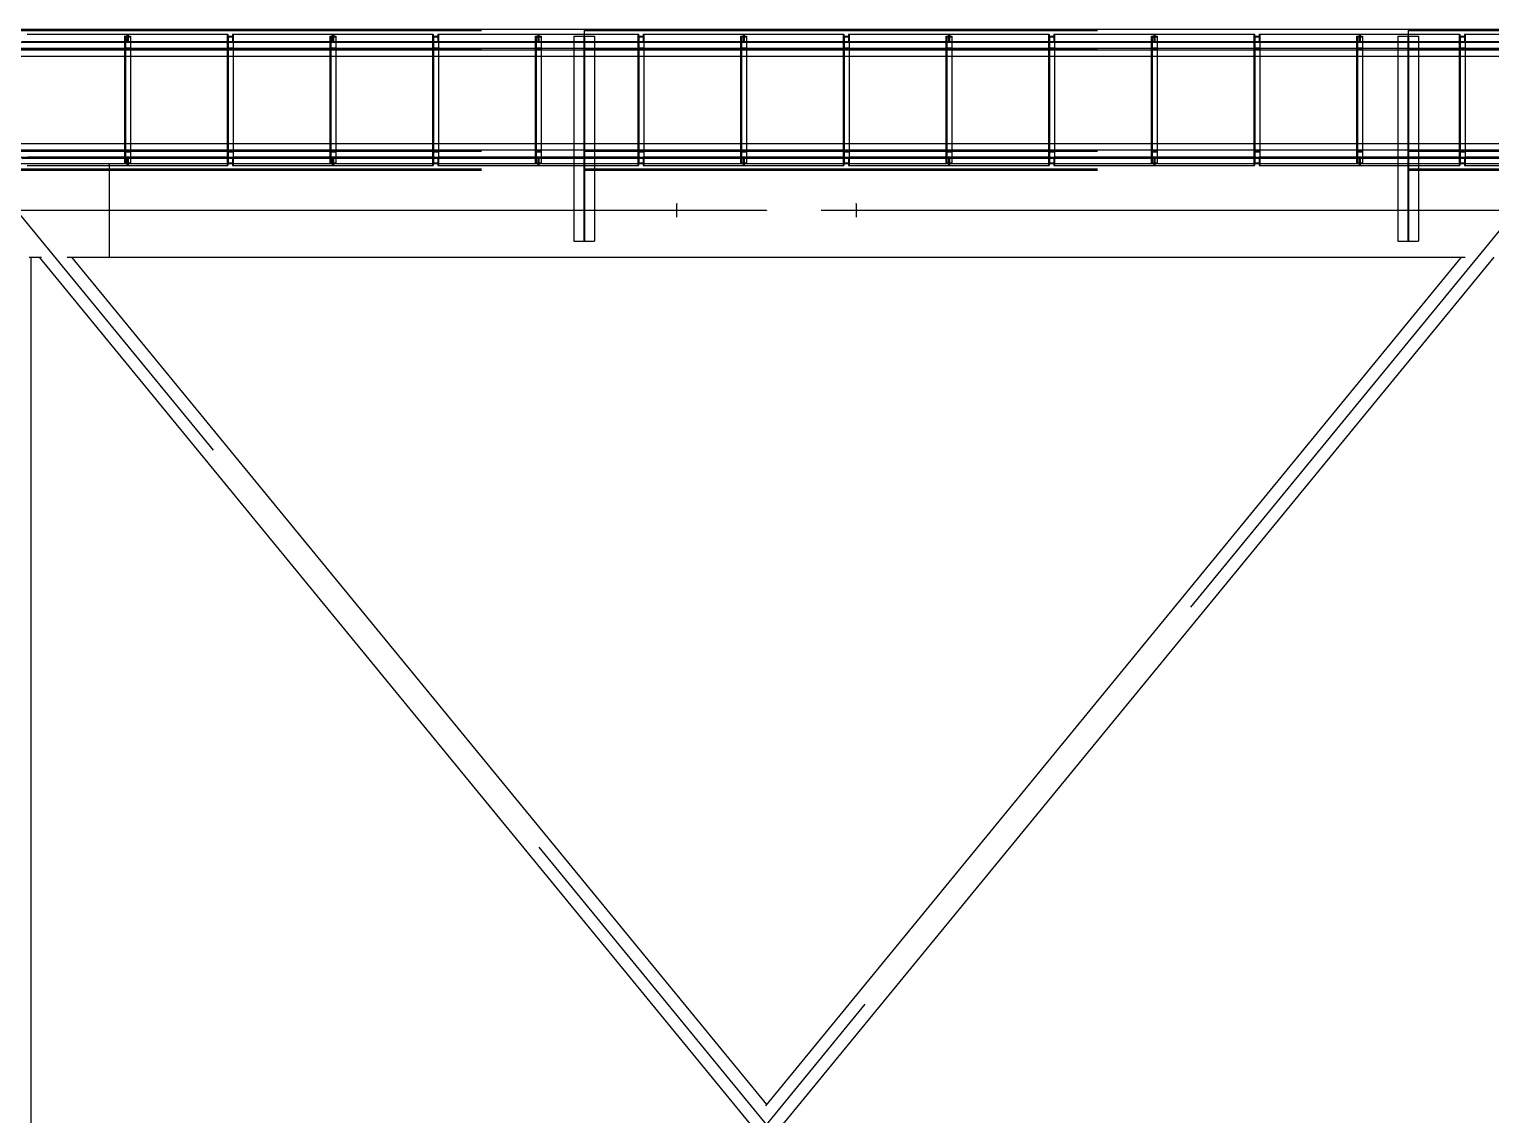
# Model space of a CAD drawing. Header units: millimetres. Extents: x 150209.93 to 150215.05, y 136675.65 to 136679.93.
# Drawn here: x 150212.9678 to 150213.2525, y 136676.6346 to 136676.846 of the extents above; entities that cross this region are included whole.
import ezdxf

# ---------------------------------------------------------------- set-up
doc = ezdxf.new("R2010")
doc.units = ezdxf.units.MM
doc.header["$LTSCALE"] = 0.25
for name, pattern in [('CENTER', [50.8, 31.75, -6.35, 6.35, -6.35]), ('XKITLINE00', [0]), ('XKITLINE02', [4, 2, -2]), ('XKITLINE03', [6, 3, -1, 1, -1])]:
    doc.linetypes.add(name, pattern=pattern)

# ---------------------------------------------------------------- blocks, each defined once
blk = doc.blocks.new('çatıı')
at = {"color": 7, "linetype": 'XKITLINE00'}
for p, q in [((20137.5, 6076.7), (20737.5, 6076.7)), ((20737.5, 6076.7), (20737.5, 6056.7)), ((20737.5, 6076.7), (21540, 6076.7)), ((20737.5, 6076.7), (20737.5, 6056.7)), ((21540, 6076.7), (21540, 6056.7)), ((21540, 6076.7), (21540, 6056.7)), ((21540, 6076.7), (22140, 6076.7)), ((20137.5, 6056.7), (20737.5, 6056.7)), ((20137.5, 6050.5), (20737.5, 6050.5)), ((20290, 6050.5), (20290, 5965.5)), ((20295.5, 6050.5), (20295.5, 5965.5)), ((20390, 6050.5), (20390, 5965.5)), ((20395.5, 6050.5), (20395.5, 5965.5)), ((20490, 6050.5), (20490, 5965.5)), ((20495.5, 6050.5), (20495.5, 5965.5)), ((20590, 6050.5), (20590, 5965.5)), ((20595.5, 6050.5), (20595.5, 5965.5)), ((20690, 6050.5), (20690, 5965.5)), ((20695.5, 6050.5), (20695.5, 5965.5)), ((20727.5, 6050.5), (20727.5, 5965.5)), ((20737.5, 6056.7), (20737.5, 6050.5)), ((20737.5, 6056.7), (21540, 6056.7)), ((20737.5, 6056.7), (20737.5, 6050.5)), ((20737.5, 6050.5), (21540, 6050.5)), ((20747.5, 6050.5), (20747.5, 5965.5)), ((20790, 6050.5), (20790, 5965.5)), ((20795.5, 6050.5), (20795.5, 5965.5)), ((20890, 6050.5), (20890, 5965.5)), ((20895.5, 6050.5), (20895.5, 5965.5)), ((20990, 6050.5), (20990, 5965.5)), ((20995.5, 6050.5), (20995.5, 5965.5)), ((21090, 6050.5), (21090, 5965.5)), ((21095.5, 6050.5), (21095.5, 5965.5)), ((21190, 6050.5), (21190, 5965.5)), ((21195.5, 6050.5), (21195.5, 5965.5)), ((21290, 6050.5), (21290, 5965.5)), ((21295.5, 6050.5), (21295.5, 5965.5)), ((21390, 6050.5), (21390, 5965.5)), ((21395.5, 6050.5), (21395.5, 5965.5)), ((21490, 6050.5), (21490, 5965.5)), ((21495.5, 6050.5), (21495.5, 5965.5)), ((21530, 6050.5), (21530, 5965.5)), ((21540, 6056.7), (21540, 6050.5)), ((21540, 6056.7), (21540, 6050.5)), ((21540, 6056.7), (22140, 6056.7)), ((21540, 6050.5), (22140, 6050.5)), ((21550, 6050.5), (21550, 5965.5)), ((21590, 6050.5), (21590, 5965.5)), ((21595.5, 6050.5), (21595.5, 5965.5)), ((20137.5, 5965.5), (20737.5, 5965.5)), ((20737.5, 5965.5), (21540, 5965.5)), ((20737.5, 5965.5), (20737.5, 5959.3)), ((20737.5, 5965.5), (20737.5, 5959.3)), ((21540, 5965.5), (21540, 5959.3)), ((21540, 5965.5), (22140, 5965.5)), ((21540, 5965.5), (21540, 5959.3)), ((20137.5, 5959.3), (20737.5, 5959.3)), ((20737.5, 5959.3), (21540, 5959.3)), ((20737.5, 5959.3), (20737.5, 5946)), ((20737.5, 5959.3), (20737.5, 5946)), ((21540, 5959.3), (21540, 5946)), ((21540, 5959.3), (22140, 5959.3)), ((21540, 5959.3), (21540, 5946))]:
    blk.add_line(p, q, dxfattribs=at)
at = {"color": 116, "linetype": 'XKITLINE02', "true_color": 0x136734}
for p, q in [((20137.5, 6075.8), (20737.5, 6075.8)), ((20137.5, 6075.3), (20737.5, 6075.3)), ((20189.7, 6064.8), (20292.2, 6064.8)), ((20189.7, 6064), (20292.7, 6064)), ((20194.9, 6072), (20292.7, 6072)), ((20286.9, 6064.8), (20286.9, 6064)), ((20290, 6070), (20290, 5946)), ((20290, 6070), (20290, 6050.5)), ((20290, 6070), (20295.5, 6070)), ((20290, 6070), (20295.5, 6070)), ((20290, 6070), (20290, 6058)), ((20290, 6064), (20292.7, 6064)), ((20290.7, 6070), (20290.7, 5946)), ((20290.7, 6068.9), (20295.5, 6069.3)), ((20290.7, 6068.9), (20290.7, 6059)), ((20292.2, 6072), (20292.2, 6064.8)), ((20292.7, 6072), (20292.7, 6064)), ((20292.7, 6072), (20390.4, 6072)), ((20292.7, 6072), (20292.7, 6064)), ((20292.7, 6064), (20395.6, 6064)), ((20293.3, 6072), (20293.3, 6064.8)), ((20293.3, 6064.8), (20395.6, 6064.8)), ((20295.5, 6070), (20295.5, 5946)), ((20295.5, 6070), (20295.5, 6050.5)), ((20295.5, 6070), (20295.5, 6069.3)), ((20298.6, 6064.8), (20298.6, 6064)), ((20389.7, 6064.8), (20389.7, 6064)), ((20389.7, 6064.8), (20492.2, 6064.8)), ((20389.7, 6064), (20492.7, 6064)), ((20389.8, 6072), (20389.8, 6064)), ((20390, 6070), (20390, 5946)), ((20390, 6070), (20390, 6050.5)), ((20390, 6070), (20395.5, 6070)), ((20390, 6070), (20395.5, 6070)), ((20390, 6070), (20390, 6058)), ((20390.4, 6072), (20390.4, 6064.8)), ((20390.7, 6070), (20390.7, 5946)), ((20390.7, 6068.9), (20395.5, 6069.3)), ((20390.7, 6068.9), (20390.7, 6059)), ((20394.9, 6072), (20394.9, 6064.8)), ((20394.9, 6072), (20492.7, 6072)), ((20395.5, 6072), (20395.5, 6064)), ((20395.5, 6070), (20395.5, 5946)), ((20395.5, 6070), (20395.5, 6050.5)), ((20395.5, 6070), (20395.5, 6069.3)), ((20395.6, 6064.8), (20395.6, 6064)), ((20486.9, 6064.8), (20486.9, 6064)), ((20490, 6070), (20490, 5946)), ((20490, 6070), (20490, 6050.5)), ((20490, 6070), (20495.5, 6070)), ((20490, 6070), (20495.5, 6070)), ((20490, 6070), (20490, 6058)), ((20490, 6064), (20492.7, 6064)), ((20490.7, 6070), (20490.7, 5946)), ((20490.7, 6068.9), (20495.5, 6069.3)), ((20490.7, 6068.9), (20490.7, 6059)), ((20492.2, 6072), (20492.2, 6064.8)), ((20492.7, 6072), (20492.7, 6064)), ((20492.7, 6072), (20590.4, 6072)), ((20492.7, 6072), (20492.7, 6064)), ((20492.7, 6064), (20595.6, 6064)), ((20493.3, 6072), (20493.3, 6064.8)), ((20493.3, 6064.8), (20595.6, 6064.8)), ((20495.5, 6070), (20495.5, 5946)), ((20495.5, 6070), (20495.5, 6050.5)), ((20495.5, 6070), (20495.5, 6069.3)), ((20498.6, 6064.8), (20498.6, 6064)), ((20589.7, 6064.8), (20589.7, 6064)), ((20589.7, 6064.8), (20692.2, 6064.8)), ((20589.7, 6064), (20692.7, 6064)), ((20589.8, 6072), (20589.8, 6064)), ((20590, 6070), (20590, 5946)), ((20590, 6070), (20590, 6050.5)), ((20590, 6070), (20595.5, 6070)), ((20590, 6070), (20595.5, 6070)), ((20590, 6070), (20590, 6058)), ((20590.4, 6072), (20590.4, 6064.8)), ((20590.7, 6070), (20590.7, 5946)), ((20590.7, 6068.9), (20595.5, 6069.3)), ((20590.7, 6068.9), (20590.7, 6059)), ((20594.9, 6072), (20594.9, 6064.8)), ((20594.9, 6072), (20692.7, 6072)), ((20595.5, 6072), (20595.5, 6064)), ((20595.5, 6070), (20595.5, 5946)), ((20595.5, 6070), (20595.5, 6050.5)), ((20595.5, 6070), (20595.5, 6069.3)), ((20595.6, 6064.8), (20595.6, 6064)), ((20686.9, 6064.8), (20686.9, 6064)), ((20690, 6070), (20690, 5946)), ((20690, 6070), (20690, 6050.5)), ((20690, 6070), (20695.5, 6070)), ((20690, 6070), (20695.5, 6070)), ((20690, 6070), (20690, 6058)), ((20690, 6064), (20692.7, 6064)), ((20690.7, 6070), (20690.7, 5946)), ((20690.7, 6068.9), (20695.5, 6069.3)), ((20690.7, 6068.9), (20690.7, 6059)), ((20692.2, 6072), (20692.2, 6064.8)), ((20692.7, 6072), (20692.7, 6064)), ((20692.7, 6072), (20737.5, 6072)), ((20692.7, 6072), (20692.7, 6064)), ((20692.7, 6064), (20795.6, 6064)), ((20693.3, 6072), (20693.3, 6064.8)), ((20693.3, 6064.8), (20795.6, 6064.8)), ((20695.5, 6070), (20695.5, 5946)), ((20695.5, 6070), (20695.5, 6050.5)), ((20695.5, 6070), (20695.5, 6069.3)), ((20698.6, 6064.8), (20698.6, 6064)), ((20727.5, 6070), (20747.5, 6070)), ((20727.5, 6070), (20727.5, 6050.5)), ((20737.2, 6070), (20737.2, 5870.3)), ((20737.5, 6075.8), (21540, 6075.8)), ((20737.5, 6075.3), (21540, 6075.3)), ((20737.5, 6072), (20790.4, 6072)), ((20737.5, 6064.8), (20795.6, 6064.8)), ((20737.5, 6064), (20789.8, 6064)), ((20737.8, 6070), (20737.8, 5870.3)), ((20747.5, 6070), (20747.5, 6050.5)), ((20789.7, 6064.8), (20789.7, 6064)), ((20789.7, 6064.8), (20892.2, 6064.8)), ((20789.7, 6064), (20892.7, 6064)), ((20789.8, 6072), (20789.8, 6064)), ((20790, 6070), (20790, 5946)), ((20790, 6070), (20790, 6050.5)), ((20790, 6070), (20795.5, 6070)), ((20790, 6070), (20795.5, 6070)), ((20790, 6070), (20790, 6058)), ((20790.4, 6072), (20790.4, 6064.8)), ((20790.7, 6070), (20790.7, 5946)), ((20790.7, 6068.9), (20795.5, 6069.3)), ((20790.7, 6068.9), (20790.7, 6059)), ((20794.9, 6072), (20794.9, 6064.8)), ((20794.9, 6072), (20892.7, 6072)), ((20795.5, 6072), (20795.5, 6064)), ((20795.5, 6070), (20795.5, 5946)), ((20795.5, 6070), (20795.5, 6050.5)), ((20795.5, 6070), (20795.5, 6069.3)), ((20795.6, 6064.8), (20795.6, 6064)), ((20886.9, 6064.8), (20886.9, 6064)), ((20890, 6070), (20890, 5946)), ((20890, 6070), (20890, 6050.5)), ((20890, 6070), (20895.5, 6070)), ((20890, 6070), (20895.5, 6070)), ((20890, 6070), (20890, 6058)), ((20890, 6064), (20892.7, 6064)), ((20890.7, 6070), (20890.7, 5946)), ((20890.7, 6068.9), (20895.5, 6069.3)), ((20890.7, 6068.9), (20890.7, 6059)), ((20892.2, 6072), (20892.2, 6064.8)), ((20892.7, 6072), (20990.4, 6072)), ((20892.7, 6072), (20892.7, 6064)), ((20892.7, 6072), (20892.7, 6064)), ((20892.7, 6064), (20995.6, 6064)), ((20893.3, 6072), (20893.3, 6064.8)), ((20893.3, 6064.8), (20995.6, 6064.8)), ((20895.5, 6070), (20895.5, 5946)), ((20895.5, 6070), (20895.5, 6050.5)), ((20895.5, 6070), (20895.5, 6069.3)), ((20898.6, 6064.8), (20898.6, 6064)), ((20989.7, 6064.8), (20989.7, 6064)), ((20989.7, 6064.8), (21092.2, 6064.8)), ((20989.7, 6064), (21092.7, 6064)), ((20989.8, 6072), (20989.8, 6064)), ((20990, 6070), (20990, 5946)), ((20990, 6070), (20990, 6050.5)), ((20990, 6070), (20995.5, 6070)), ((20990, 6070), (20995.5, 6070)), ((20990, 6070), (20990, 6058)), ((20990.4, 6072), (20990.4, 6064.8)), ((20990.7, 6070), (20990.7, 5946)), ((20990.7, 6068.9), (20995.5, 6069.3)), ((20990.7, 6068.9), (20990.7, 6059)), ((20994.9, 6072), (20994.9, 6064.8)), ((20994.9, 6072), (21092.7, 6072)), ((20995.5, 6072), (20995.5, 6064)), ((20995.5, 6070), (20995.5, 5946)), ((20995.5, 6070), (20995.5, 6050.5)), ((20995.5, 6070), (20995.5, 6069.3)), ((20995.6, 6064.8), (20995.6, 6064)), ((21086.9, 6064.8), (21086.9, 6064)), ((21090, 6070), (21090, 5946)), ((21090, 6070), (21090, 6050.5)), ((21090, 6070), (21095.5, 6070)), ((21090, 6070), (21095.5, 6070)), ((21090, 6070), (21090, 6058)), ((21090, 6064), (21092.7, 6064)), ((21090.7, 6070), (21090.7, 5946)), ((21090.7, 6068.9), (21095.5, 6069.3)), ((21090.7, 6068.9), (21090.7, 6059)), ((21092.2, 6072), (21092.2, 6064.8)), ((21092.7, 6072), (21190.4, 6072)), ((21092.7, 6072), (21092.7, 6064)), ((21092.7, 6072), (21092.7, 6064)), ((21092.7, 6064), (21195.6, 6064)), ((21093.3, 6072), (21093.3, 6064.8)), ((21093.3, 6064.8), (21195.6, 6064.8)), ((21095.5, 6070), (21095.5, 5946)), ((21095.5, 6070), (21095.5, 6050.5)), ((21095.5, 6070), (21095.5, 6069.3)), ((21098.6, 6064.8), (21098.6, 6064)), ((21189.7, 6064.8), (21189.7, 6064)), ((21189.7, 6064.8), (21292.2, 6064.8)), ((21189.7, 6064), (21292.7, 6064)), ((21189.8, 6072), (21189.8, 6064)), ((21190, 6070), (21190, 5946)), ((21190, 6070), (21190, 6050.5)), ((21190, 6070), (21195.5, 6070)), ((21190, 6070), (21195.5, 6070)), ((21190, 6070), (21190, 6058)), ((21190.4, 6072), (21190.4, 6064.8)), ((21190.7, 6070), (21190.7, 5946)), ((21190.7, 6068.9), (21195.5, 6069.3)), ((21190.7, 6068.9), (21190.7, 6059)), ((21194.9, 6072), (21194.9, 6064.8)), ((21194.9, 6072), (21292.7, 6072)), ((21195.5, 6072), (21195.5, 6064)), ((21195.5, 6070), (21195.5, 5946)), ((21195.5, 6070), (21195.5, 6050.5)), ((21195.5, 6070), (21195.5, 6069.3)), ((21195.6, 6064.8), (21195.6, 6064)), ((21286.9, 6064.8), (21286.9, 6064)), ((21290, 6070), (21290, 5946)), ((21290, 6070), (21290, 6050.5)), ((21290, 6070), (21295.5, 6070)), ((21290, 6070), (21295.5, 6070)), ((21290, 6070), (21290, 6058)), ((21290, 6064), (21292.7, 6064)), ((21290.7, 6070), (21290.7, 5946)), ((21290.7, 6068.9), (21295.5, 6069.3)), ((21290.7, 6068.9), (21290.7, 6059)), ((21292.2, 6072), (21292.2, 6064.8)), ((21292.7, 6072), (21390.4, 6072)), ((21292.7, 6072), (21292.7, 6064)), ((21292.7, 6072), (21292.7, 6064)), ((21292.7, 6064), (21395.6, 6064)), ((21293.3, 6072), (21293.3, 6064.8)), ((21293.3, 6064.8), (21395.6, 6064.8)), ((21295.5, 6070), (21295.5, 5946)), ((21295.5, 6070), (21295.5, 6050.5)), ((21295.5, 6070), (21295.5, 6069.3)), ((21298.6, 6064.8), (21298.6, 6064)), ((21389.7, 6064.8), (21389.7, 6064)), ((21389.7, 6064.8), (21492.2, 6064.8)), ((21389.7, 6064), (21492.7, 6064)), ((21389.8, 6072), (21389.8, 6064)), ((21390, 6070), (21395.5, 6070)), ((21390, 6070), (21390, 6058)), ((21390, 6070), (21390, 5946)), ((21390, 6070), (21390, 6050.5)), ((21390, 6070), (21395.5, 6070)), ((21390.4, 6072), (21390.4, 6064.8)), ((21390.7, 6070), (21390.7, 5946)), ((21390.7, 6068.9), (21395.5, 6069.3)), ((21390.7, 6068.9), (21390.7, 6059)), ((21394.9, 6072), (21394.9, 6064.8)), ((21394.9, 6072), (21492.7, 6072)), ((21395.5, 6072), (21395.5, 6064)), ((21395.5, 6070), (21395.5, 6069.3)), ((21395.5, 6070), (21395.5, 5946)), ((21395.5, 6070), (21395.5, 6050.5)), ((21395.6, 6064.8), (21395.6, 6064)), ((21486.9, 6064.8), (21486.9, 6064)), ((21490, 6070), (21495.5, 6070)), ((21490, 6070), (21490, 6058)), ((21490, 6070), (21490, 5946)), ((21490, 6070), (21490, 6050.5)), ((21490, 6070), (21495.5, 6070)), ((21490, 6064), (21492.7, 6064)), ((21490.7, 6070), (21490.7, 5946)), ((21490.7, 6068.9), (21495.5, 6069.3)), ((21490.7, 6068.9), (21490.7, 6059)), ((21492.2, 6072), (21492.2, 6064.8)), ((21492.7, 6072), (21540, 6072)), ((21492.7, 6072), (21492.7, 6064)), ((21492.7, 6072), (21492.7, 6064)), ((21492.7, 6064), (21595.6, 6064)), ((21493.3, 6072), (21493.3, 6064.8)), ((21493.3, 6064.8), (21595.6, 6064.8)), ((21495.5, 6070), (21495.5, 6069.3)), ((21495.5, 6070), (21495.5, 5946)), ((21495.5, 6070), (21495.5, 6050.5)), ((21498.6, 6064.8), (21498.6, 6064)), ((21530, 6070), (21550, 6070)), ((21530, 6070), (21530, 6050.5)), ((21539.7, 6070), (21539.7, 5870.3)), ((21540, 6075.8), (22140, 6075.8)), ((21540, 6075.3), (22140, 6075.3)), ((21540, 6072), (21590.4, 6072)), ((21540, 6064.8), (21595.6, 6064.8)), ((21540, 6064), (21589.8, 6064)), ((21540.3, 6070), (21540.3, 5870.3)), ((21550, 6070), (21550, 6050.5)), ((21589.7, 6064.8), (21589.7, 6064)), ((21589.7, 6064.8), (21692.2, 6064.8)), ((21589.7, 6064), (21692.7, 6064)), ((21589.8, 6072), (21589.8, 6064)), ((21590, 6070), (21595.5, 6070)), ((21590, 6070), (21590, 6058)), ((21590, 6070), (21590, 5946)), ((21590, 6070), (21590, 6050.5)), ((21590, 6070), (21595.5, 6070)), ((21590.4, 6072), (21590.4, 6064.8)), ((21590.7, 6070), (21590.7, 5946)), ((21590.7, 6068.9), (21595.5, 6069.3)), ((21590.7, 6068.9), (21590.7, 6059)), ((21594.9, 6072), (21594.9, 6064.8)), ((21594.9, 6072), (21692.7, 6072)), ((21595.5, 6072), (21595.5, 6064)), ((21595.5, 6070), (21595.5, 6069.3)), ((21595.5, 6070), (21595.5, 5946)), ((21595.5, 6070), (21595.5, 6050.5)), ((21595.6, 6064.8), (21595.6, 6064)), ((20137.5, 6058.1), (20737.5, 6058.1)), ((20137.5, 6058), (20737.5, 6058)), ((20137.5, 6057.5), (20737.5, 6057.5)), ((20137.5, 6057.1), (20737.5, 6057.1)), ((20290, 6058), (20295.5, 6058)), ((20290.7, 6059), (20295.5, 6058.7)), ((20295.5, 6058.7), (20295.5, 6058)), ((20390, 6058), (20395.5, 6058)), ((20390.7, 6059), (20395.5, 6058.7)), ((20395.5, 6058.7), (20395.5, 6058)), ((20490, 6058), (20495.5, 6058)), ((20490.7, 6059), (20495.5, 6058.7)), ((20495.5, 6058.7), (20495.5, 6058)), ((20590, 6058), (20595.5, 6058)), ((20590.7, 6059), (20595.5, 6058.7)), ((20595.5, 6058.7), (20595.5, 6058)), ((20690, 6058), (20695.5, 6058)), ((20690.7, 6059), (20695.5, 6058.7)), ((20695.5, 6058.7), (20695.5, 6058)), ((20737.5, 6058.1), (21540, 6058.1)), ((20737.5, 6058), (21540, 6058)), ((20737.5, 6058), (20737.5, 6056.7)), ((20737.5, 6058), (20737.5, 6056.7)), ((20737.5, 6057.5), (21540, 6057.5)), ((20737.5, 6057.1), (21540, 6057.1)), ((20790, 6058), (20795.5, 6058)), ((20790.7, 6059), (20795.5, 6058.7)), ((20795.5, 6058.7), (20795.5, 6058)), ((20890, 6058), (20895.5, 6058)), ((20890.7, 6059), (20895.5, 6058.7)), ((20895.5, 6058.7), (20895.5, 6058)), ((20990, 6058), (20995.5, 6058)), ((20990.7, 6059), (20995.5, 6058.7)), ((20995.5, 6058.7), (20995.5, 6058)), ((21090, 6058), (21095.5, 6058)), ((21090.7, 6059), (21095.5, 6058.7)), ((21095.5, 6058.7), (21095.5, 6058)), ((21190, 6058), (21195.5, 6058)), ((21190.7, 6059), (21195.5, 6058.7)), ((21195.5, 6058.7), (21195.5, 6058)), ((21290, 6058), (21295.5, 6058)), ((21290.7, 6059), (21295.5, 6058.7)), ((21295.5, 6058.7), (21295.5, 6058)), ((21390, 6058), (21395.5, 6058)), ((21390.7, 6059), (21395.5, 6058.7)), ((21395.5, 6058.7), (21395.5, 6058)), ((21490, 6058), (21495.5, 6058)), ((21490.7, 6059), (21495.5, 6058.7)), ((21495.5, 6058.7), (21495.5, 6058)), ((21540, 6058.1), (22140, 6058.1)), ((21540, 6058), (21540, 6056.7)), ((21540, 6058), (22140, 6058)), ((21540, 6058), (21540, 6056.7)), ((21540, 6057.5), (22140, 6057.5)), ((21540, 6057.1), (22140, 6057.1)), ((21590, 6058), (21595.5, 6058)), ((21590.7, 6059), (21595.5, 6058.7)), ((21595.5, 6058.7), (21595.5, 6058)), ((20727.5, 5965.5), (20727.5, 5870.3)), ((20747.5, 5965.5), (20747.5, 5870.3)), ((21530, 5965.5), (21530, 5870.3)), ((21550, 5965.5), (21550, 5870.3)), ((20137.5, 5958.8), (20737.5, 5958.8)), ((20137.5, 5958.4), (20737.5, 5958.4)), ((20137.5, 5958), (20737.5, 5958)), ((20137.5, 5957.9), (20737.5, 5957.9)), ((20189.7, 5952), (20292.7, 5952)), ((20189.7, 5951.2), (20292.2, 5951.2)), ((20286.9, 5952), (20286.9, 5951.2)), ((20290, 5958), (20295.5, 5958)), ((20290, 5958), (20290, 5946)), ((20290.7, 5956.9), (20295.5, 5957.3)), ((20290.7, 5956.9), (20290.7, 5947)), ((20292.2, 5951.2), (20292.2, 5944)), ((20292.7, 5952), (20292.7, 5944)), ((20292.7, 5952), (20395.6, 5952)), ((20292.7, 5952), (20292.7, 5944)), ((20293.3, 5951.2), (20395.6, 5951.2)), ((20293.3, 5951.2), (20293.3, 5944)), ((20295.5, 5958), (20295.5, 5957.3)), ((20298.6, 5952), (20298.6, 5951.2)), ((20389.7, 5952), (20492.7, 5952)), ((20389.7, 5952), (20389.7, 5951.2)), ((20389.7, 5951.2), (20492.2, 5951.2)), ((20389.8, 5952), (20389.8, 5944)), ((20390, 5958), (20395.5, 5958)), ((20390, 5958), (20390, 5946)), ((20390.4, 5951.2), (20390.4, 5944)), ((20390.7, 5956.9), (20395.5, 5957.3)), ((20390.7, 5956.9), (20390.7, 5947)), ((20394.9, 5951.2), (20394.9, 5944)), ((20395.5, 5958), (20395.5, 5957.3)), ((20395.5, 5952), (20395.5, 5944)), ((20395.6, 5952), (20395.6, 5951.2)), ((20486.9, 5952), (20486.9, 5951.2)), ((20490, 5958), (20495.5, 5958)), ((20490, 5958), (20490, 5946)), ((20490.7, 5956.9), (20495.5, 5957.3)), ((20490.7, 5956.9), (20490.7, 5947)), ((20492.2, 5951.2), (20492.2, 5944)), ((20492.7, 5952), (20492.7, 5944)), ((20492.7, 5952), (20595.6, 5952)), ((20492.7, 5952), (20492.7, 5944)), ((20493.3, 5951.2), (20595.6, 5951.2)), ((20493.3, 5951.2), (20493.3, 5944)), ((20495.5, 5958), (20495.5, 5957.3)), ((20498.6, 5952), (20498.6, 5951.2)), ((20589.7, 5952), (20692.7, 5952)), ((20589.7, 5952), (20589.7, 5951.2)), ((20589.7, 5951.2), (20692.2, 5951.2)), ((20589.8, 5952), (20589.8, 5944)), ((20590, 5958), (20595.5, 5958)), ((20590, 5958), (20590, 5946)), ((20590.4, 5951.2), (20590.4, 5944)), ((20590.7, 5956.9), (20595.5, 5957.3)), ((20590.7, 5956.9), (20590.7, 5947)), ((20594.9, 5951.2), (20594.9, 5944)), ((20595.5, 5958), (20595.5, 5957.3)), ((20595.5, 5952), (20595.5, 5944)), ((20595.6, 5952), (20595.6, 5951.2)), ((20686.9, 5952), (20686.9, 5951.2)), ((20690, 5958), (20695.5, 5958)), ((20690, 5958), (20690, 5946)), ((20690.7, 5956.9), (20695.5, 5957.3)), ((20690.7, 5956.9), (20690.7, 5947)), ((20692.2, 5951.2), (20692.2, 5944)), ((20692.7, 5952), (20692.7, 5944)), ((20692.7, 5952), (20795.6, 5952)), ((20692.7, 5952), (20692.7, 5944)), ((20693.3, 5951.2), (20795.6, 5951.2)), ((20693.3, 5951.2), (20693.3, 5944)), ((20695.5, 5958), (20695.5, 5957.3)), ((20698.6, 5952), (20698.6, 5951.2)), ((20737.5, 5959.3), (20737.5, 5958)), ((20737.5, 5959.3), (20737.5, 5958)), ((20737.5, 5958.8), (21540, 5958.8)), ((20737.5, 5958.4), (21540, 5958.4)), ((20737.5, 5958), (21540, 5958)), ((20737.5, 5957.9), (21540, 5957.9)), ((20789.7, 5952), (20892.7, 5952)), ((20789.7, 5952), (20789.7, 5951.2)), ((20789.7, 5951.2), (20892.2, 5951.2)), ((20789.8, 5952), (20789.8, 5944)), ((20790, 5958), (20795.5, 5958)), ((20790, 5958), (20790, 5946)), ((20790.4, 5951.2), (20790.4, 5944)), ((20790.7, 5956.9), (20795.5, 5957.3)), ((20790.7, 5956.9), (20790.7, 5947)), ((20794.9, 5951.2), (20794.9, 5944)), ((20795.5, 5958), (20795.5, 5957.3)), ((20795.5, 5952), (20795.5, 5944)), ((20795.6, 5952), (20795.6, 5951.2)), ((20886.9, 5952), (20886.9, 5951.2)), ((20890, 5958), (20895.5, 5958)), ((20890, 5958), (20890, 5946)), ((20890.7, 5956.9), (20895.5, 5957.3)), ((20890.7, 5956.9), (20890.7, 5947)), ((20892.2, 5951.2), (20892.2, 5944)), ((20892.7, 5952), (20995.6, 5952)), ((20892.7, 5952), (20892.7, 5944)), ((20892.7, 5952), (20892.7, 5944)), ((20893.3, 5951.2), (20995.6, 5951.2)), ((20893.3, 5951.2), (20893.3, 5944)), ((20895.5, 5958), (20895.5, 5957.3)), ((20898.6, 5952), (20898.6, 5951.2)), ((20989.7, 5952), (21092.7, 5952)), ((20989.7, 5952), (20989.7, 5951.2)), ((20989.7, 5951.2), (21092.2, 5951.2)), ((20989.8, 5952), (20989.8, 5944)), ((20990, 5958), (20995.5, 5958)), ((20990, 5958), (20990, 5946)), ((20990.4, 5951.2), (20990.4, 5944)), ((20990.7, 5956.9), (20995.5, 5957.3)), ((20990.7, 5956.9), (20990.7, 5947)), ((20994.9, 5951.2), (20994.9, 5944)), ((20995.5, 5958), (20995.5, 5957.3)), ((20995.5, 5952), (20995.5, 5944)), ((20995.6, 5952), (20995.6, 5951.2)), ((21086.9, 5952), (21086.9, 5951.2)), ((21090, 5958), (21095.5, 5958)), ((21090, 5958), (21090, 5946)), ((21090.7, 5956.9), (21095.5, 5957.3)), ((21090.7, 5956.9), (21090.7, 5947)), ((21092.2, 5951.2), (21092.2, 5944)), ((21092.7, 5952), (21195.6, 5952)), ((21092.7, 5952), (21092.7, 5944)), ((21092.7, 5952), (21092.7, 5944)), ((21093.3, 5951.2), (21195.6, 5951.2)), ((21093.3, 5951.2), (21093.3, 5944)), ((21095.5, 5958), (21095.5, 5957.3)), ((21098.6, 5952), (21098.6, 5951.2)), ((21189.7, 5952), (21292.7, 5952)), ((21189.7, 5952), (21189.7, 5951.2)), ((21189.7, 5951.2), (21292.2, 5951.2)), ((21189.8, 5952), (21189.8, 5944)), ((21190, 5958), (21195.5, 5958)), ((21190, 5958), (21190, 5946)), ((21190.4, 5951.2), (21190.4, 5944)), ((21190.7, 5956.9), (21195.5, 5957.3)), ((21190.7, 5956.9), (21190.7, 5947)), ((21194.9, 5951.2), (21194.9, 5944)), ((21195.5, 5958), (21195.5, 5957.3)), ((21195.5, 5952), (21195.5, 5944)), ((21195.6, 5952), (21195.6, 5951.2)), ((21286.9, 5952), (21286.9, 5951.2)), ((21290, 5958), (21295.5, 5958)), ((21290, 5958), (21290, 5946)), ((21290.7, 5956.9), (21295.5, 5957.3)), ((21290.7, 5956.9), (21290.7, 5947)), ((21292.2, 5951.2), (21292.2, 5944)), ((21292.7, 5952), (21395.6, 5952)), ((21292.7, 5952), (21292.7, 5944)), ((21292.7, 5952), (21292.7, 5944)), ((21293.3, 5951.2), (21395.6, 5951.2)), ((21293.3, 5951.2), (21293.3, 5944)), ((21295.5, 5958), (21295.5, 5957.3)), ((21298.6, 5952), (21298.6, 5951.2)), ((21389.7, 5952), (21492.7, 5952)), ((21389.7, 5952), (21389.7, 5951.2)), ((21389.7, 5951.2), (21492.2, 5951.2)), ((21389.8, 5952), (21389.8, 5944)), ((21390, 5958), (21395.5, 5958)), ((21390, 5958), (21390, 5946)), ((21390.4, 5951.2), (21390.4, 5944)), ((21390.7, 5956.9), (21395.5, 5957.3)), ((21390.7, 5956.9), (21390.7, 5947)), ((21394.9, 5951.2), (21394.9, 5944)), ((21395.5, 5958), (21395.5, 5957.3)), ((21395.5, 5952), (21395.5, 5944)), ((21395.6, 5952), (21395.6, 5951.2)), ((21486.9, 5952), (21486.9, 5951.2)), ((21490, 5958), (21495.5, 5958)), ((21490, 5958), (21490, 5946)), ((21490.7, 5956.9), (21495.5, 5957.3)), ((21490.7, 5956.9), (21490.7, 5947)), ((21492.2, 5951.2), (21492.2, 5944)), ((21492.7, 5952), (21595.6, 5952)), ((21492.7, 5952), (21492.7, 5944)), ((21492.7, 5952), (21492.7, 5944)), ((21493.3, 5951.2), (21595.6, 5951.2)), ((21493.3, 5951.2), (21493.3, 5944)), ((21495.5, 5958), (21495.5, 5957.3)), ((21498.6, 5952), (21498.6, 5951.2)), ((21540, 5959.3), (21540, 5958)), ((21540, 5959.3), (21540, 5958)), ((21540, 5958.8), (22140, 5958.8)), ((21540, 5958.4), (22140, 5958.4)), ((21540, 5958), (22140, 5958)), ((21540, 5957.9), (22140, 5957.9)), ((21589.7, 5952), (21692.7, 5952)), ((21589.7, 5952), (21589.7, 5951.2)), ((21589.7, 5951.2), (21692.2, 5951.2)), ((21589.8, 5952), (21589.8, 5944)), ((21590, 5958), (21595.5, 5958)), ((21590, 5958), (21590, 5946)), ((21590.4, 5951.2), (21590.4, 5944)), ((21590.7, 5956.9), (21595.5, 5957.3)), ((21590.7, 5956.9), (21590.7, 5947)), ((21594.9, 5951.2), (21594.9, 5944)), ((21595.5, 5958), (21595.5, 5957.3)), ((21595.5, 5952), (21595.5, 5944)), ((21595.6, 5952), (21595.6, 5951.2)), ((20137.5, 5940.7), (20737.5, 5940.7)), ((20137.5, 5940.1), (20737.5, 5940.1)), ((20137.5, 5939.3), (20737.5, 5939.3)), ((20194.9, 5944), (20292.7, 5944)), ((20290, 5946), (20295.5, 5946)), ((20290, 5946), (20295.5, 5946)), ((20290.7, 5947), (20295.5, 5946.7)), ((20292.7, 5944), (20390.4, 5944)), ((20295.5, 5946.7), (20295.5, 5946)), ((20390, 5946), (20395.5, 5946)), ((20390, 5946), (20395.5, 5946)), ((20390.7, 5947), (20395.5, 5946.7)), ((20394.9, 5944), (20492.7, 5944)), ((20395.5, 5946.7), (20395.5, 5946)), ((20490, 5946), (20495.5, 5946)), ((20490, 5946), (20495.5, 5946)), ((20490.7, 5947), (20495.5, 5946.7)), ((20492.7, 5944), (20590.4, 5944)), ((20495.5, 5946.7), (20495.5, 5946)), ((20590, 5946), (20595.5, 5946)), ((20590, 5946), (20595.5, 5946)), ((20590.7, 5947), (20595.5, 5946.7)), ((20594.9, 5944), (20692.7, 5944)), ((20595.5, 5946.7), (20595.5, 5946)), ((20690, 5946), (20695.5, 5946)), ((20690, 5946), (20695.5, 5946)), ((20690.7, 5947), (20695.5, 5946.7)), ((20692.7, 5944), (20790.4, 5944)), ((20695.5, 5946.7), (20695.5, 5946)), ((20737.5, 5946), (20737.5, 5939.3)), ((20737.5, 5946), (20737.5, 5939.3)), ((20737.5, 5940.7), (21540, 5940.7)), ((20737.5, 5940.1), (21540, 5940.1)), ((20737.5, 5939.3), (21540, 5939.3)), ((20790, 5946), (20795.5, 5946)), ((20790, 5946), (20795.5, 5946)), ((20790.7, 5947), (20795.5, 5946.7)), ((20794.9, 5944), (20892.7, 5944)), ((20795.5, 5946.7), (20795.5, 5946)), ((20890, 5946), (20895.5, 5946)), ((20890, 5946), (20895.5, 5946)), ((20890.7, 5947), (20895.5, 5946.7)), ((20892.7, 5944), (20990.4, 5944)), ((20895.5, 5946.7), (20895.5, 5946)), ((20990, 5946), (20995.5, 5946)), ((20990, 5946), (20995.5, 5946)), ((20990.7, 5947), (20995.5, 5946.7)), ((20994.9, 5944), (21092.7, 5944)), ((20995.5, 5946.7), (20995.5, 5946)), ((21090, 5946), (21095.5, 5946)), ((21090, 5946), (21095.5, 5946)), ((21090.7, 5947), (21095.5, 5946.7)), ((21092.7, 5944), (21190.4, 5944)), ((21095.5, 5946.7), (21095.5, 5946)), ((21190, 5946), (21195.5, 5946)), ((21190, 5946), (21195.5, 5946)), ((21190.7, 5947), (21195.5, 5946.7)), ((21194.9, 5944), (21292.7, 5944)), ((21195.5, 5946.7), (21195.5, 5946)), ((21290, 5946), (21295.5, 5946)), ((21290, 5946), (21295.5, 5946)), ((21290.7, 5947), (21295.5, 5946.7)), ((21292.7, 5944), (21390.4, 5944)), ((21295.5, 5946.7), (21295.5, 5946)), ((21390, 5946), (21395.5, 5946)), ((21390, 5946), (21395.5, 5946)), ((21390.7, 5947), (21395.5, 5946.7)), ((21394.9, 5944), (21492.7, 5944)), ((21395.5, 5946.7), (21395.5, 5946)), ((21490, 5946), (21495.5, 5946)), ((21490, 5946), (21495.5, 5946)), ((21490.7, 5947), (21495.5, 5946.7)), ((21492.7, 5944), (21590.4, 5944)), ((21495.5, 5946.7), (21495.5, 5946)), ((21540, 5946), (21540, 5939.3)), ((21540, 5946), (21540, 5939.3)), ((21540, 5940.7), (22140, 5940.7)), ((21540, 5940.1), (22140, 5940.1)), ((21540, 5939.3), (22140, 5939.3)), ((21590, 5946), (21595.5, 5946)), ((21590, 5946), (21595.5, 5946)), ((21590.7, 5947), (21595.5, 5946.7)), ((21594.9, 5944), (21692.7, 5944)), ((21595.5, 5946.7), (21595.5, 5946)), ((20747.5, 5900.3), (20747.5, 5870.3)), ((21550, 5889.3), (21550, 5870.3)), ((20727.5, 5870.3), (20747.5, 5870.3)), ((21530, 5870.3), (21550, 5870.3))]:
    blk.add_line(p, q, dxfattribs=at)
at = {"color": 1, "linetype": 'XKITLINE03'}
for p, q in [((20137.5, 6064), (20737.5, 6064)), ((20195.5, 6064), (20292.7, 6064)), ((20290, 5946), (20290, 6070)), ((20292.7, 6064), (20389.8, 6064)), ((20390, 5946), (20390, 6070)), ((20395.5, 6064), (20492.7, 6064)), ((20490, 5946), (20490, 6070)), ((20492.7, 6064), (20589.8, 6064)), ((20590, 5946), (20590, 6070)), ((20595.5, 6064), (20692.7, 6064)), ((20690, 5946), (20690, 6070)), ((20692.7, 6064), (20789.8, 6064)), ((20737.5, 5870.3), (20737.5, 6070)), ((20737.5, 6064), (21540, 6064)), ((20790, 5946), (20790, 6070)), ((20795.5, 6064), (20892.7, 6064)), ((20890, 5946), (20890, 6070)), ((20892.7, 6064), (20989.8, 6064)), ((20990, 5946), (20990, 6070)), ((20995.5, 6064), (21092.7, 6064)), ((21090, 5946), (21090, 6070)), ((21092.7, 6064), (21189.8, 6064)), ((21190, 5946), (21190, 6070)), ((21195.5, 6064), (21292.7, 6064)), ((21290, 5946), (21290, 6070)), ((21292.7, 6064), (21389.8, 6064)), ((21390, 5946), (21390, 6070)), ((21395.5, 6064), (21492.7, 6064)), ((21490, 5946), (21490, 6070)), ((21492.7, 6064), (21589.8, 6064)), ((21540, 5870.3), (21540, 6070)), ((21540, 6064), (22140, 6064)), ((21590, 5946), (21590, 6070)), ((21595.5, 6064), (21692.7, 6064)), ((20737.5, 6058), (20137.5, 6058)), ((21540, 6058), (20737.5, 6058)), ((22140, 6058), (21540, 6058)), ((20137.5, 5958), (20737.5, 5958)), ((20137.5, 5952), (20737.5, 5952)), ((20292.7, 5952), (20195.5, 5952)), ((20389.8, 5952), (20292.7, 5952)), ((20492.7, 5952), (20395.5, 5952)), ((20589.8, 5952), (20492.7, 5952)), ((20692.7, 5952), (20595.5, 5952)), ((20789.8, 5952), (20692.7, 5952)), ((20737.5, 5958), (21540, 5958)), ((20737.5, 5952), (21540, 5952)), ((20892.7, 5952), (20795.5, 5952)), ((20989.8, 5952), (20892.7, 5952)), ((21092.7, 5952), (20995.5, 5952)), ((21189.8, 5952), (21092.7, 5952)), ((21292.7, 5952), (21195.5, 5952)), ((21389.8, 5952), (21292.7, 5952)), ((21492.7, 5952), (21395.5, 5952)), ((21589.8, 5952), (21492.7, 5952)), ((21540, 5958), (22140, 5958)), ((21540, 5952), (22140, 5952)), ((21692.7, 5952), (21595.5, 5952))]:
    blk.add_line(p, q, dxfattribs=at)
at = {"color": 8, "linetype": 'XKITLINE00'}
for p, q in [((17635, 5946), (20275, 5946)), ((20275, 5946), (20275, 5905.8)), ((20275, 5946), (22712.3, 5946)), ((20275, 5946), (20275, 5889.3)), ((20275, 5905.8), (20275, 5854.6)), ((20275, 5889.3), (20275, 5854.6)), ((20197, 5854.6), (20209, 5854.6)), ((20198.6, 5854.6), (20198.6, 4780.4)), ((20206.7, 5854.6), (20899.2, 5010.4)), ((20233.9, 5854.6), (20275, 5854.6)), ((20238.2, 5854.6), (20915, 5029.6)), ((20275, 5854.6), (21595.6, 5854.6)), ((21591.7, 5854.6), (20914, 5028.4)), ((21623.3, 5854.6), (20927.9, 5006.9))]:
    blk.add_line(p, q, dxfattribs=at)
at = {"color": 8, "linetype": 'CENTER'}
for p, q in [((20275, 5900.3), (17635, 5900.3)), ((20245, 5900.3), (17635, 5900.3)), ((20915, 5900.3), (20095, 5900.3)), ((21645, 5900.3), (20185, 4120.6)), ((21645, 4120.6), (20185, 5900.3)), ((22468.2, 5900.3), (20245, 5900.3)), ((22900, 5900.3), (20275, 5900.3)), ((20827.7, 5893.8), (20827.7, 5906.8)), ((21735, 5900.3), (20915, 5900.3)), ((21002.3, 5906.8), (21002.3, 5893.8))]:
    blk.add_line(p, q, dxfattribs=at)
at = {"color": 1, "linetype": 'XKITLINE00'}
for centre in [(20290, 6070), (20292.7, 6064), (20292.7, 6064), (20389.8, 6064), (20390, 6070), (20395.5, 6064), (20490, 6070), (20492.7, 6064), (20492.7, 6064), (20589.8, 6064), (20590, 6070), (20595.5, 6064), (20690, 6070), (20692.7, 6064), (20692.7, 6064), (20737.5, 6070), (20737.5, 6064), (20737.5, 6064), (20789.8, 6064), (20790, 6070), (20795.5, 6064), (20890, 6070), (20892.7, 6064), (20892.7, 6064), (20989.8, 6064), (20990, 6070), (20995.5, 6064), (21090, 6070), (21092.7, 6064), (21092.7, 6064), (21189.8, 6064), (21190, 6070), (21195.5, 6064), (21290, 6070), (21292.7, 6064), (21292.7, 6064), (21389.8, 6064), (21390, 6070), (21395.5, 6064), (21490, 6070), (21492.7, 6064), (21492.7, 6064), (21540, 6070), (21540, 6064), (21540, 6064), (21589.8, 6064), (21590, 6070), (21595.5, 6064), (20290, 6058), (20390, 6058), (20490, 6058), (20590, 6058), (20690, 6058), (20737.5, 6058), (20737.5, 6058), (20790, 6058), (20890, 6058), (20990, 6058), (21090, 6058), (21190, 6058), (21290, 6058), (21390, 6058), (21490, 6058), (21540, 6058), (21540, 6058), (21590, 6058), (20290, 5958), (20292.7, 5952), (20292.7, 5952), (20389.8, 5952), (20390, 5958), (20395.5, 5952), (20490, 5958), (20492.7, 5952), (20492.7, 5952), (20589.8, 5952), (20590, 5958), (20595.5, 5952), (20690, 5958), (20692.7, 5952), (20692.7, 5952), (20737.5, 5958), (20737.5, 5958), (20737.5, 5952), (20737.5, 5952), (20789.8, 5952), (20790, 5958), (20795.5, 5952), (20890, 5958), (20892.7, 5952), (20892.7, 5952), (20989.8, 5952), (20990, 5958), (20995.5, 5952), (21090, 5958), (21092.7, 5952), (21092.7, 5952), (21189.8, 5952), (21190, 5958), (21195.5, 5952), (21290, 5958), (21292.7, 5952), (21292.7, 5952), (21389.8, 5952), (21390, 5958), (21395.5, 5952), (21490, 5958), (21492.7, 5952), (21492.7, 5952), (21540, 5958), (21540, 5958), (21540, 5952), (21540, 5952), (21589.8, 5952), (21590, 5958), (21595.5, 5952), (20290, 5946), (20390, 5946), (20490, 5946), (20590, 5946), (20690, 5946), (20790, 5946), (20890, 5946), (20990, 5946), (21090, 5946), (21190, 5946), (21290, 5946), (21390, 5946), (21490, 5946), (21590, 5946), (20737.5, 5870.3), (21540, 5870.3)]:
    blk.add_circle(centre, 0.05, dxfattribs=at)
at = {"color": 8, "linetype": 'XKITLINE00'}
for centre in [(20245, 5900.3), (20245, 5900.3), (20275, 5900.3), (20275, 5900.3), (20827.7, 5906.8), (20827.7, 5893.8), (20915, 5900.3), (20915, 5900.3), (21002.3, 5906.8), (21002.3, 5893.8)]:
    blk.add_circle(centre, 0.05, dxfattribs=at)

msp = doc.modelspace()

# ---------------------------------------------------------------- block references
at = {"xscale": 0.0002000170049888334, "yscale": 0.0002000170049888334, "zscale": 0.0002000170049888334}
msp.add_blockref('çatıı', (150208.92807, 136675.63059), dxfattribs=at)

doc.saveas('drawing.dxf')
